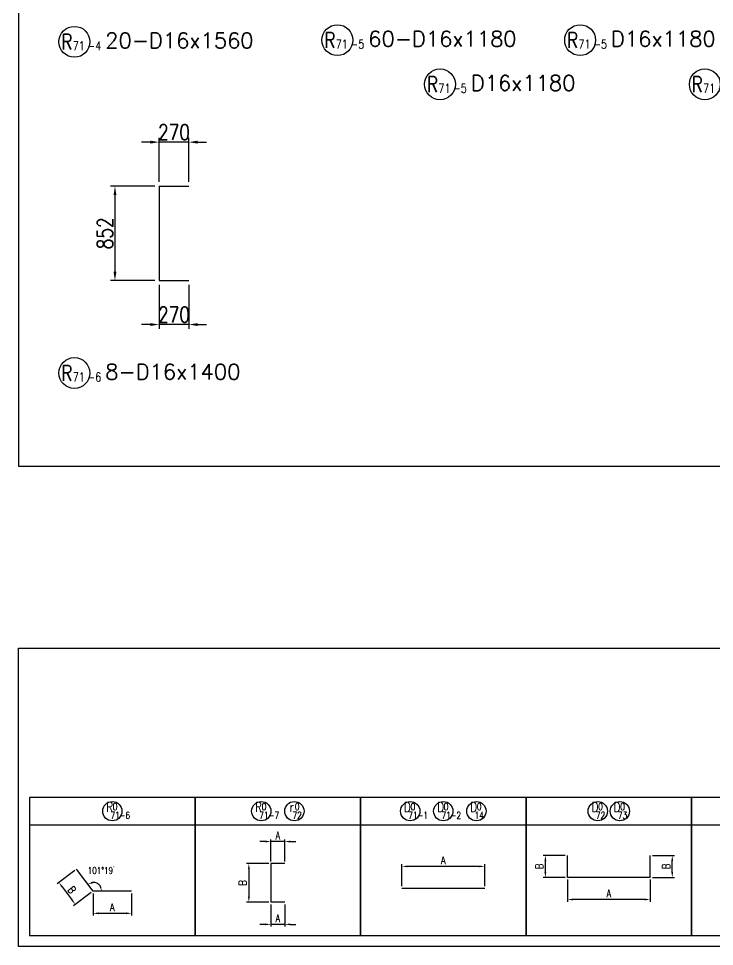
# Model space of a CAD drawing. Header units: millimetres. Extents: x -41433 to 131500, y -94900 to 39745.
# Drawn here: x 100000 to 106308, y 11900 to 20303 of the extents above; entities that cross this region are included whole.
import ezdxf
from ezdxf.enums import TextEntityAlignment as Align

# ---------------------------------------------------------------- set-up
doc = ezdxf.new("R2010")
doc.units = ezdxf.units.MM
doc.header["$LTSCALE"] = 160
doc.header["$MEASUREMENT"] = 0
doc.layers.get('DEFPOINTS').update_dxf_attribs({"color": 53, "linetype": 'CONTINUOUS'})
for name, color, linetype in [('DIM', 6, 'CONTINUOUS'), ('DIM-L', 6, 'CONTINUOUS'), ('TEKKIN-C', 3, 'CONTINUOUS'), ('TEKKIN-L', 2, 'CONTINUOUS'), ('TEXT', 4, 'CONTINUOUS'), ('TEXT-文字', 4, 'CONTINUOUS')]:
    doc.layers.add(name, color=color, linetype=linetype)
doc.styles.add('DIM-TEXT', font='ROMANS', dxfattribs={"width": 0.8, "bigfont": 'EXTFONT'})
doc.styles.add('MSゴシック', font='')
doc.styles.add('romans', font='romans.shx', dxfattribs={"bigfont": 'extfont.shx'})
doc.styles.get('MSゴシック').set_extended_font_data('MS Gothic')
doc.dimstyles.new('DIM20', dxfattribs={"dimscale": 20, "dimtxt": 3.5, "dimasz": 2.5, "dimexe": 1, "dimexo": 1, "dimgap": 1, "dimtad": 3, "dimdec": 1, "dimrnd": 1, "dimdsep": 46, "dimtxsty": 'DIM-TEXT', "dimcen": 0, "dimclrt": 4, "dimaunit": 1, "dimadec": 3, "dimazin": 2, "dimtfac": 1, "dimtdec": 1, "dimtix": 1, "dimtmove": 2, "dimatfit": 3, "dimfxl": 1, "dimtolj": 1, "dimtzin": 0, "dimlwd": -1, "dimlwe": -1, "dimarcsym": 0})
doc.dimstyles.new('DIM40', dxfattribs={"dimscale": 40, "dimtxt": 3.5, "dimasz": 2, "dimexe": 1, "dimexo": 1, "dimgap": 0.5, "dimtad": 1, "dimdec": 0, "dimzin": 9, "dimdsep": 46, "dimtxsty": 'DIM-TEXT', "dimcen": 0, "dimclrt": 4, "dimaunit": 1, "dimadec": 4, "dimazin": 0, "dimtfac": 1, "dimtdec": 0, "dimtix": 1, "dimtmove": 2, "dimatfit": 0, "dimfxl": 1, "dimlwd": -1, "dimlwe": -1, "dimarcsym": 0})

# ---------------------------------------------------------------- blocks, each defined once
blk = doc.blocks.new('*D234')
at = {"layer": 'DEFPOINTS', "color": 0, "ltscale": 0.5, "transparency": 16777216}
for p in [(103475, 12625), (103475, 12425), (104225, 12425)]:
    blk.add_point(p, dxfattribs=at)
at = {"layer": 'DIM', "color": 0, "ltscale": 0.5, "transparency": 16777216}
for p, q in [((103475, 12445), (103475, 12645)), ((104175, 12625), (103525, 12625)), ((104225, 12445), (104225, 12645))]:
    blk.add_line(p, q, dxfattribs=at)
for points in [[(103525, 12633.3), (103525, 12616.7), (103475, 12625)], [(104175, 12633.3), (104175, 12616.7), (104225, 12625)]]:
    blk.add_solid(points, dxfattribs=at)
at = {"layer": 'DIM', "color": 4, "ltscale": 0.5, "transparency": 16777216, "insert": (103850, 12680), "char_height": 70, "attachment_point": 5, "style": 'DIM-TEXT'}
blk.add_mtext('\\A1;A', dxfattribs=at)
blk = doc.blocks.new('加工図文字列（JR）')
at = {"layer": 'TEXT-文字', "color": 6}
blk.add_circle((0, 0), 3.5, dxfattribs=at)
at = {"layer": 'DEFPOINTS', "ltscale": 100, "style": 'MSゴシック'}
for tag, p in [('加工図_圧接鉄筋', (57.81, -4.14)), ('加工図_圧接個数', (62.62, -4.14)), ('加工図_加工形状', (68.3, -4.14)), ('加工図_施工分け2', (73.3, -4.14))]:
    blk.add_attdef(tag, text='', height=4, dxfattribs=at).set_placement(p, align=Align.BOTTOM_LEFT)
at = {"layer": 'TEXT-文字', "color": 4, "style": 'romans', "width": 0.8}
for tag, height, p in [('加工図_平均長', 3.5, (33.63, 3.03)), ('加工図_副記号', 2, (0.5, 0)), ('加工図_文字列', 3.5, (7, -2.5))]:
    blk.add_attdef(tag, text='', height=height, dxfattribs=at).set_placement(p, align=Align.BOTTOM_LEFT)
at = {"layer": 'TEXT-文字', "color": 4, "ltscale": 100, "style": 'romans', "width": 0.8}
blk.add_attdef('加工図_施工分け', text='', height=3.5, dxfattribs=at).set_placement((-5.5, 0), align=Align.MIDDLE_RIGHT)
at = {"layer": 'TEXT-文字', "color": 4, "style": 'romans', "width": 0.8}
blk.add_attdef('加工図_主記号', text='', height=3.5, dxfattribs=at).set_placement((-1.7, 0), align=Align.MIDDLE_CENTER)
for tag, p in [('加工図_番号', (1, -2.5)), ('加工図_枝番', (4.5, -2.5))]:
    blk.add_attdef(tag, text='', height=2, dxfattribs=at).set_placement(p, align=Align.BOTTOM_CENTER)
blk = doc.blocks.new('*D380')
at = {"layer": 'DEFPOINTS', "color": 0, "transparency": 16777216}
for p in [(100525, 12600), (100675, 12400), (100515, 12280)]:
    blk.add_point(p, dxfattribs=at)
at = {"layer": 'DIM', "color": 0, "transparency": 16777216}
for p, q in [((100509, 12588), (100349, 12468)), ((100395, 12440), (100485, 12320)), ((100659, 12388), (100499, 12268))]:
    blk.add_line(p, q, dxfattribs=at)
for points in [[(100401.7, 12445), (100388.3, 12435), (100365, 12480)], [(100491.7, 12325), (100478.3, 12315), (100515, 12280)]]:
    blk.add_solid(points, dxfattribs=at)
at = {"layer": 'DIM', "color": 4, "transparency": 16777216, "insert": (100484, 12413), "char_height": 70, "attachment_point": 5, "rotation": 306.8699, "style": 'DIM-TEXT'}
blk.add_mtext('\\A1;B', dxfattribs=at)
blk = doc.blocks.new('*D381')
at = {"layer": 'DEFPOINTS', "color": 0, "transparency": 16777216}
for p in [(100675, 12400), (101025, 12400), (101025, 12200)]:
    blk.add_point(p, dxfattribs=at)
at = {"layer": 'DIM', "color": 0, "transparency": 16777216}
for p, q in [((100675, 12380), (100675, 12180)), ((101025, 12380), (101025, 12180)), ((100725, 12200), (100975, 12200))]:
    blk.add_line(p, q, dxfattribs=at)
for points in [[(100725, 12208.3), (100725, 12191.7), (100675, 12200)], [(100975, 12208.3), (100975, 12191.7), (101025, 12200)]]:
    blk.add_solid(points, dxfattribs=at)
at = {"layer": 'DIM', "color": 4, "transparency": 16777216, "insert": (100850, 12255), "char_height": 70, "attachment_point": 5, "style": 'DIM-TEXT'}
blk.add_mtext('\\A1;A', dxfattribs=at)
blk = doc.blocks.new('*D382')
at = {"layer": 'DEFPOINTS', "color": 0, "transparency": 16777216}
for p in [(102287.5, 12650), (102087.5, 12300), (102287.5, 12300)]:
    blk.add_point(p, dxfattribs=at)
at = {"layer": 'DIM', "color": 0, "transparency": 16777216}
for p, q in [((102267.5, 12650), (102067.5, 12650)), ((102087.5, 12600), (102087.5, 12350)), ((102267.5, 12300), (102067.5, 12300))]:
    blk.add_line(p, q, dxfattribs=at)
for points in [[(102079.2, 12600), (102095.8, 12600), (102087.5, 12650)], [(102079.2, 12350), (102095.8, 12350), (102087.5, 12300)]]:
    blk.add_solid(points, dxfattribs=at)
at = {"layer": 'DIM', "color": 4, "transparency": 16777216, "insert": (102032.5, 12475), "char_height": 70, "attachment_point": 5, "rotation": 90, "style": 'DIM-TEXT'}
blk.add_mtext('\\A1;B', dxfattribs=at)
blk = doc.blocks.new('*D383')
at = {"layer": 'DEFPOINTS', "color": 0, "transparency": 16777216}
for p in [(102287.5, 12850), (102287.5, 12650), (102412.5, 12650)]:
    blk.add_point(p, dxfattribs=at)
at = {"layer": 'DIM', "color": 0, "transparency": 16777216}
for p, q in [((102287.5, 12670), (102287.5, 12870)), ((102412.5, 12670), (102412.5, 12870)), ((102237.5, 12850), (102187.5, 12850)), ((102412.5, 12850), (102287.5, 12850)), ((102462.5, 12850), (102512.5, 12850))]:
    blk.add_line(p, q, dxfattribs=at)
for points in [[(102237.5, 12858.3), (102237.5, 12841.7), (102287.5, 12850)], [(102462.5, 12858.3), (102462.5, 12841.7), (102412.5, 12850)]]:
    blk.add_solid(points, dxfattribs=at)
at = {"layer": 'DIM', "color": 4, "transparency": 16777216, "insert": (102350, 12905), "char_height": 70, "attachment_point": 5, "style": 'DIM-TEXT'}
blk.add_mtext('\\A1;A', dxfattribs=at)
blk = doc.blocks.new('*D384')
at = {"layer": 'DEFPOINTS', "color": 0, "transparency": 16777216}
for p in [(102287.5, 12300), (102412.5, 12300), (102287.5, 12100)]:
    blk.add_point(p, dxfattribs=at)
at = {"layer": 'DIM', "color": 0, "transparency": 16777216}
for p, q in [((102287.5, 12280), (102287.5, 12080)), ((102412.5, 12280), (102412.5, 12080)), ((102237.5, 12100), (102187.5, 12100)), ((102412.5, 12100), (102287.5, 12100)), ((102462.5, 12100), (102512.5, 12100))]:
    blk.add_line(p, q, dxfattribs=at)
for points in [[(102237.5, 12108.3), (102237.5, 12091.7), (102287.5, 12100)], [(102462.5, 12108.3), (102462.5, 12091.7), (102412.5, 12100)]]:
    blk.add_solid(points, dxfattribs=at)
at = {"layer": 'DIM', "color": 4, "transparency": 16777216, "insert": (102350, 12155), "char_height": 70, "attachment_point": 5, "style": 'DIM-TEXT'}
blk.add_mtext('\\A1;A', dxfattribs=at)
blk = doc.blocks.new('*D456')
at = {"layer": 'DEFPOINTS', "color": 0, "ltscale": 0.5, "transparency": 16777216}
for p in [(104975, 12525), (105725, 12525), (104975, 12325)]:
    blk.add_point(p, dxfattribs=at)
at = {"layer": 'DIM', "color": 0, "ltscale": 0.5, "transparency": 16777216}
for p, q in [((104975, 12505), (104975, 12305)), ((105725, 12505), (105725, 12305)), ((105675, 12325), (105025, 12325))]:
    blk.add_line(p, q, dxfattribs=at)
for points in [[(105025, 12333.3), (105025, 12316.7), (104975, 12325)], [(105675, 12333.3), (105675, 12316.7), (105725, 12325)]]:
    blk.add_solid(points, dxfattribs=at)
at = {"layer": 'DIM', "color": 4, "ltscale": 0.5, "transparency": 16777216, "insert": (105350, 12380), "char_height": 70, "attachment_point": 5, "style": 'DIM-TEXT'}
blk.add_mtext('\\A1;A', dxfattribs=at)
blk = doc.blocks.new('*D457')
at = {"layer": 'DEFPOINTS', "color": 0, "transparency": 16777216}
for p in [(104775, 12725), (104975, 12725), (104975, 12525)]:
    blk.add_point(p, dxfattribs=at)
at = {"layer": 'DIM', "color": 0, "transparency": 16777216}
for p, q in [((104955, 12725), (104755, 12725)), ((104775, 12575), (104775, 12675)), ((104955, 12525), (104755, 12525))]:
    blk.add_line(p, q, dxfattribs=at)
for points in [[(104766.7, 12675), (104783.3, 12675), (104775, 12725)], [(104766.7, 12575), (104783.3, 12575), (104775, 12525)]]:
    blk.add_solid(points, dxfattribs=at)
at = {"layer": 'DIM', "color": 4, "transparency": 16777216, "insert": (104720, 12625), "char_height": 70, "attachment_point": 5, "rotation": 90, "style": 'DIM-TEXT'}
blk.add_mtext('\\A1;B', dxfattribs=at)
blk = doc.blocks.new('*D458')
at = {"layer": 'DEFPOINTS', "color": 0, "transparency": 16777216}
for p in [(105725, 12725), (105925, 12725), (105725, 12525)]:
    blk.add_point(p, dxfattribs=at)
at = {"layer": 'DIM', "color": 0, "transparency": 16777216}
for p, q in [((105745, 12725), (105945, 12725)), ((105925, 12575), (105925, 12675)), ((105745, 12525), (105945, 12525))]:
    blk.add_line(p, q, dxfattribs=at)
for points in [[(105916.7, 12675), (105933.3, 12675), (105925, 12725)], [(105916.7, 12575), (105933.3, 12575), (105925, 12525)]]:
    blk.add_solid(points, dxfattribs=at)
at = {"layer": 'DIM', "color": 4, "transparency": 16777216, "insert": (105870, 12625), "char_height": 70, "attachment_point": 5, "rotation": 90, "style": 'DIM-TEXT'}
blk.add_mtext('\\A1;B', dxfattribs=at)
blk = doc.blocks.new('*D475')
at = {"layer": 'DEFPOINTS', "color": 0, "transparency": 16777216}
for p in [(101274, 17932.1), (101544, 17932.1), (101274, 17532.1)]:
    blk.add_point(p, dxfattribs=at)
at = {"layer": 'DIM', "color": 0, "transparency": 16777216}
for p, q in [((101274, 17892.1), (101274, 17492.1)), ((101544, 17892.1), (101544, 17492.1)), ((101194, 17532.1), (101114, 17532.1)), ((101544, 17532.1), (101274, 17532.1)), ((101624, 17532.1), (101704, 17532.1))]:
    blk.add_line(p, q, dxfattribs=at)
for points in [[(101194, 17545.4), (101194, 17518.8), (101274, 17532.1)], [(101624, 17545.4), (101624, 17518.8), (101544, 17532.1)]]:
    blk.add_solid(points, dxfattribs=at)
at = {"layer": 'DIM', "color": 4, "transparency": 16777216, "insert": (101409, 17622.1), "char_height": 140, "attachment_point": 5, "style": 'DIM-TEXT'}
blk.add_mtext('270', dxfattribs=at)
blk = doc.blocks.new('*D476')
at = {"layer": 'DEFPOINTS', "color": 0, "transparency": 16777216}
for p in [(101274, 18784.1), (100874, 17932.1), (101274, 17932.1)]:
    blk.add_point(p, dxfattribs=at)
at = {"layer": 'DIM', "color": 0, "transparency": 16777216}
for p, q in [((101234, 18784.1), (100834, 18784.1)), ((100874, 18704.1), (100874, 18012.1)), ((101234, 17932.1), (100834, 17932.1))]:
    blk.add_line(p, q, dxfattribs=at)
for points in [[(100860.7, 18704.1), (100887.3, 18704.1), (100874, 18784.1)], [(100860.7, 18012.1), (100887.3, 18012.1), (100874, 17932.1)]]:
    blk.add_solid(points, dxfattribs=at)
at = {"layer": 'DIM', "color": 4, "transparency": 16777216, "insert": (100784, 18358.1), "char_height": 140, "attachment_point": 5, "rotation": 90, "style": 'DIM-TEXT'}
blk.add_mtext('852', dxfattribs=at)
blk = doc.blocks.new('*D479')
at = {"layer": 'DEFPOINTS', "color": 0, "transparency": 16777216}
for p in [(101274, 19184.1), (101274, 18784.1), (101544, 18784.1)]:
    blk.add_point(p, dxfattribs=at)
at = {"layer": 'DIM', "color": 0, "transparency": 16777216}
for p, q in [((101194, 19184.1), (101114, 19184.1)), ((101274, 18824.1), (101274, 19224.1)), ((101544, 19184.1), (101274, 19184.1)), ((101544, 18824.1), (101544, 19224.1)), ((101624, 19184.1), (101704, 19184.1))]:
    blk.add_line(p, q, dxfattribs=at)
for points in [[(101194, 19197.4), (101194, 19170.8), (101274, 19184.1)], [(101624, 19197.4), (101624, 19170.8), (101544, 19184.1)]]:
    blk.add_solid(points, dxfattribs=at)
at = {"layer": 'DIM', "color": 4, "transparency": 16777216, "insert": (101409, 19274.1), "char_height": 140, "attachment_point": 5, "style": 'DIM-TEXT'}
blk.add_mtext('270', dxfattribs=at)
blk = doc.blocks.new('*D631')
at = {"layer": 'DEFPOINTS', "color": 0, "transparency": 16777216}
for p in [(100525, 12600), (100734.2, 12453.8), (100675, 12400), (100675, 12400), (101025, 12400)]:
    blk.add_point(p, dxfattribs=at)
at = {"layer": 'DIM', "color": 0, "transparency": 16777216}
blk.add_arc((100675, 12400), 80, 36.41991, 90.44998, dxfattribs=at)
for points in [[(100677, 12472.1), (100671.7, 12487.9), (100627, 12464)], [(100747.3, 12450.1), (100731.5, 12444.9), (100755, 12400)]]:
    blk.add_solid(points, dxfattribs=at)
at = {"layer": 'DIM', "color": 4, "transparency": 16777216, "insert": (100748.9, 12587.9), "char_height": 60, "attachment_point": 5, "style": 'DIM-TEXT'}
blk.add_mtext('\\A1;101°19’', dxfattribs=at)

msp = doc.modelspace()

# ---------------------------------------------------------------- linework, layer by layer
at = {"layer": 'DEFPOINTS', "flags": 128}
msp.add_lwpolyline([(100000, 16250), (125115.53, 16250), (125115.53, 30708.35), (100000, 30708.35)], close=True, dxfattribs=at)
at = {"layer": 'DEFPOINTS', "ltscale": 0.5, "flags": 128}
msp.add_lwpolyline([(112200, 14600), (112200, 11900), (100000, 11900), (100000, 14600)], close=True, dxfattribs=at)
at = {"layer": 'DIM-L', "ltscale": 0.5}
for p, q in [((100100, 13000), (101600, 13000)), ((101600, 13000), (103100, 13000)), ((103100, 13000), (104600, 13000)), ((104600, 13000), (106100, 13000)), ((106100, 13000), (107600, 13000))]:
    msp.add_line(p, q, dxfattribs=at)
at = {"layer": 'DIM-L', "ltscale": 0.5, "flags": 128}
for points in [[(101600, 12000), (101600, 13250), (100100, 13250), (100100, 12000)], [(103100, 12000), (103100, 13250), (101600, 13250), (101600, 12000)], [(104600, 12000), (104600, 13250), (103100, 13250), (103100, 12000)], [(106100, 12000), (106100, 13250), (104600, 13250), (104600, 12000)], [(107600, 12000), (107600, 13250), (106100, 13250), (106100, 12000)]]:
    msp.add_lwpolyline(points, close=True, dxfattribs=at)
at = {"layer": 'DIM-L', "ltscale": 0.5}
for centre in [(100850, 13125), (102200, 13125), (102500, 13125), (103550, 13125), (103850, 13125), (104150, 13125), (105250, 13125), (105450, 13125)]:
    msp.add_circle(centre, 87.5, dxfattribs=at)
at = {"layer": 'TEKKIN-C', "ltscale": 0.5}
for p, q in [((104975, 12525), (104975, 12725)), ((105725, 12525), (105725, 12725)), ((102412.5, 12650), (102287.5, 12650)), ((102287.5, 12650), (102287.5, 12300)), ((100675, 12400), (100525, 12600)), ((105725, 12525), (104975, 12525)), ((101025, 12400), (100675, 12400)), ((104225, 12425), (103475, 12425)), ((102412.5, 12300), (102287.5, 12300))]:
    msp.add_line(p, q, dxfattribs=at)
at = {"layer": 'TEKKIN-L', "ltscale": 0.8}
for p, q in [((101274, 18784.09), (101274, 17932.09)), ((101274, 18784.09), (101544, 18784.09)), ((101274, 17932.09), (101544, 17932.09))]:
    msp.add_line(p, q, dxfattribs=at)

# ---------------------------------------------------------------- block references
at = {"layer": 'DIM-L', "ltscale": 0.8}
ref = msp.add_blockref('加工図文字列（JR）', (100506.31, 20092.8), dxfattribs=dict(at, xscale=40, yscale=40, zscale=40))
ref.add_attrib('加工図_主記号', 'R', dxfattribs={"layer": 'TEXT', "height": 140, "style": 'romans', "width": 0.8}).set_placement((100438.31, 20092.8), align=Align.MIDDLE_CENTER)
ref.add_attrib('加工図_番号', '71', dxfattribs={"layer": 'TEXT', "height": 80, "style": 'romans', "width": 0.8}).set_placement((100546.31, 19992.8), align=Align.BOTTOM_CENTER)
ref.add_attrib('加工図_枝番', '-4', dxfattribs={"layer": 'TEXT', "height": 80, "style": 'romans', "width": 0.8}).set_placement((100686.31, 19992.8), align=Align.BOTTOM_CENTER)
ref.add_attrib('加工図_文字列', '20-D16x1560', dxfattribs={"layer": 'TEXT', "height": 140, "style": 'romans'}).set_placement((100786.31, 19992.8), align=Align.BOTTOM_LEFT)
ref = msp.add_blockref('加工図文字列（JR）', (102890, 20107.8), dxfattribs=dict(at, xscale=40, yscale=40, zscale=40))
ref.add_attrib('加工図_主記号', 'R', dxfattribs={"layer": 'TEXT', "height": 140, "style": 'romans', "width": 0.8}).set_placement((102822, 20107.8), align=Align.MIDDLE_CENTER)
ref.add_attrib('加工図_番号', '71', dxfattribs={"layer": 'TEXT', "height": 80, "style": 'romans', "width": 0.8}).set_placement((102930, 20007.8), align=Align.BOTTOM_CENTER)
ref.add_attrib('加工図_枝番', '-5', dxfattribs={"layer": 'TEXT', "height": 80, "style": 'romans', "width": 0.8}).set_placement((103070, 20007.8), align=Align.BOTTOM_CENTER)
ref.add_attrib('加工図_文字列', '60-D16x1180', dxfattribs={"layer": 'TEXT', "height": 140, "style": 'romans'}).set_placement((103170, 20007.8), align=Align.BOTTOM_LEFT)
ref = msp.add_blockref('加工図文字列（JR）', (105090, 20107.8), dxfattribs=dict(at, xscale=40, yscale=40, zscale=40))
ref.add_attrib('加工図_主記号', 'R', dxfattribs={"layer": 'TEXT', "height": 140, "style": 'romans', "width": 0.8}).set_placement((105022, 20107.8), align=Align.MIDDLE_CENTER)
ref.add_attrib('加工図_番号', '71', dxfattribs={"layer": 'TEXT', "height": 80, "style": 'romans', "width": 0.8}).set_placement((105130, 20007.8), align=Align.BOTTOM_CENTER)
ref.add_attrib('加工図_枝番', '-5', dxfattribs={"layer": 'TEXT', "height": 80, "style": 'romans', "width": 0.8}).set_placement((105270, 20007.8), align=Align.BOTTOM_CENTER)
ref.add_attrib('加工図_文字列', 'D16x1180', dxfattribs={"layer": 'TEXT', "height": 140, "style": 'romans'}).set_placement((105370, 20007.8), align=Align.BOTTOM_LEFT)
ref = msp.add_blockref('加工図文字列（JR）', (103820, 19707.8), dxfattribs=dict(at, xscale=40, yscale=40, zscale=40))
ref.add_attrib('加工図_主記号', 'R', dxfattribs={"layer": 'TEXT', "height": 140, "style": 'romans', "width": 0.8}).set_placement((103752, 19707.8), align=Align.MIDDLE_CENTER)
ref.add_attrib('加工図_番号', '71', dxfattribs={"layer": 'TEXT', "height": 80, "style": 'romans', "width": 0.8}).set_placement((103860, 19607.8), align=Align.BOTTOM_CENTER)
ref.add_attrib('加工図_枝番', '-5', dxfattribs={"layer": 'TEXT', "height": 80, "style": 'romans', "width": 0.8}).set_placement((104000, 19607.8), align=Align.BOTTOM_CENTER)
ref.add_attrib('加工図_文字列', 'D16x1180', dxfattribs={"layer": 'TEXT', "height": 140, "style": 'romans'}).set_placement((104100, 19607.8), align=Align.BOTTOM_LEFT)
ref = msp.add_blockref('加工図文字列（JR）', (106220, 19707.8), dxfattribs=dict(at, xscale=40, yscale=40, zscale=40))
ref.add_attrib('加工図_主記号', 'R', dxfattribs={"layer": 'TEXT', "height": 140, "style": 'romans', "width": 0.8}).set_placement((106152, 19707.8), align=Align.MIDDLE_CENTER)
ref.add_attrib('加工図_番号', '71', dxfattribs={"layer": 'TEXT', "height": 80, "style": 'romans', "width": 0.8}).set_placement((106260, 19607.8), align=Align.BOTTOM_CENTER)
ref.add_attrib('加工図_枝番', '-5', dxfattribs={"layer": 'TEXT', "height": 80, "style": 'romans', "width": 0.8}).set_placement((106400, 19607.8), align=Align.BOTTOM_CENTER)
ref.add_attrib('加工図_文字列', 'D16x1180', dxfattribs={"layer": 'TEXT', "height": 140, "style": 'romans'}).set_placement((106500, 19607.8), align=Align.BOTTOM_LEFT)
ref = msp.add_blockref('加工図文字列（JR）', (100506.31, 17092.8), dxfattribs=dict(at, xscale=40, yscale=40, zscale=40))
ref.add_attrib('加工図_主記号', 'R', dxfattribs={"layer": 'TEXT', "height": 140, "style": 'romans', "width": 0.8}).set_placement((100438.31, 17092.8), align=Align.MIDDLE_CENTER)
ref.add_attrib('加工図_番号', '71', dxfattribs={"layer": 'TEXT', "height": 80, "style": 'romans', "width": 0.8}).set_placement((100546.31, 16992.8), align=Align.BOTTOM_CENTER)
ref.add_attrib('加工図_枝番', '-6', dxfattribs={"layer": 'TEXT', "height": 80, "style": 'romans', "width": 0.8}).set_placement((100686.31, 16992.8), align=Align.BOTTOM_CENTER)
ref.add_attrib('加工図_文字列', '8-D16x1400', dxfattribs={"layer": 'TEXT', "height": 140, "style": 'romans'}).set_placement((100786.31, 16992.8), align=Align.BOTTOM_LEFT)

# ---------------------------------------------------------------- texts
at = {"layer": 'DEFPOINTS', "ltscale": 0.5, "style": 'romans', "width": 0.8}
for p in [(100875, 13165.63), (102225, 13165.63), (102525, 13165.63), (103575, 13165.63), (103875, 13165.63), (104175, 13165.63), (105275, 13165.63), (105475, 13165.63)]:
    msp.add_text('0', height=62.5, rotation=0.000107, dxfattribs=at).set_placement(p, align=Align.MIDDLE)
at = {"layer": 'TEXT', "ltscale": 0.5, "style": 'romans', "width": 0.8}
for s, height, p in [('R', 87.5, (100825, 13162.5)), ('R', 87.5, (102175, 13162.5)), ('D', 87.5, (103525, 13162.5)), ('D', 87.5, (103825, 13162.5)), ('D', 87.5, (104125, 13162.5)), ('D', 87.5, (105225, 13162.5)), ('D', 87.5, (105425, 13162.5)), ('71', 62.5, (100875, 13087.5)), ('71', 62.5, (102225, 13087.5)), ('r', 87.5, (102475, 13162.5)), ('72', 62.5, (102525, 13087.5)), ('71', 62.5, (103575, 13087.5)), ('71', 62.5, (103875, 13087.5)), ('14', 62.5, (104175, 13087.5)), ('72', 62.5, (105275, 13087.5)), ('73', 62.5, (105475, 13087.5))]:
    msp.add_text(s, height=height, rotation=0.000107, dxfattribs=at).set_placement(p, align=Align.MIDDLE)
at = {"layer": 'TEXT', "style": 'romans', "width": 0.8}
for s, p in [('-6', (100962.5, 13087.5)), ('-7', (102312.5, 13087.5)), ('-1', (103662.5, 13087.5)), ('-2', (103962.5, 13087.5))]:
    msp.add_text(s, height=62.5, rotation=0.000107, dxfattribs=at).set_placement(p, align=Align.MIDDLE)

# ---------------------------------------------------------------- dimensions: what is measured, and where the dimension line sits
at = {"layer": 'DIM'}
for p1, p2, distance, picture, middle in [((101544, 18784.09), (101274, 18784.09), -400, '*D479', (101409, 19274.09)), ((101274, 18784.09), (101274, 17932.09), -400, '*D476', (100784, 18358.09)), ((101544, 17932.09), (101274, 17932.09), 400, '*D475', (101409, 17622.09))]:
    dim = msp.add_aligned_dim(p1=p1, p2=p2, distance=distance, dimstyle='DIM40', dxfattribs=at)
    dim.commit()
    dim.dimension.update_dxf_attribs({"geometry": picture, "text_midpoint": middle})
for p1, p2, distance, text, picture, middle in [((102412.5, 12650), (102287.5, 12650), -200, 'A', '*D383', (102350, 12905)), ((104975, 12525), (104975, 12725), 200, 'B', '*D457', (104720, 12625)), ((105725, 12525), (105725, 12725), -200, 'B', '*D458', (105870, 12625)), ((102287.5, 12650), (102287.5, 12300), -200, 'B', '*D382', (102032.5, 12475)), ((100525, 12600), (100675, 12400), -200, 'B', '*D380', (100484, 12413)), ((100675, 12400), (101025, 12400), -200, 'A', '*D381', (100850, 12255)), ((102412.5, 12300), (102287.5, 12300), 200, 'A', '*D384', (102350, 12155))]:
    dim = msp.add_aligned_dim(p1=p1, p2=p2, distance=distance, text=text, dimstyle='DIM20', dxfattribs=at)
    dim.commit()
    dim.dimension.update_dxf_attribs({"geometry": picture, "text_midpoint": middle})
at = {"layer": 'DIM', "ltscale": 0.5}
for p1, p2, distance, picture, middle in [((104225, 12425), (103475, 12425), -200, '*D234', (103850, 12680)), ((105725, 12525), (104975, 12525), 200, '*D456', (105350, 12380))]:
    dim = msp.add_aligned_dim(p1=p1, p2=p2, distance=distance, text='A', dimstyle='DIM20', dxfattribs=at)
    dim.commit()
    dim.dimension.update_dxf_attribs({"geometry": picture, "text_midpoint": middle})
at = {"layer": 'DIM'}
dim = msp.add_angular_dim_2l(base=(100734.18, 12453.83), line1=((100675, 12400), (100525, 12600)), line2=((101025, 12400), (100675, 12400)), text='101°19’', dimstyle='DIM20', override={"dimtxt": 3, "dimgap": 0, "dimadec": 1, "dimtmove": 1}, dxfattribs=at)
dim.commit()
dim.dimension.update_dxf_attribs({"geometry": '*D631', "text_midpoint": (100722.51, 12520.77), "dimtype": 162})

doc.saveas('drawing.dxf')
